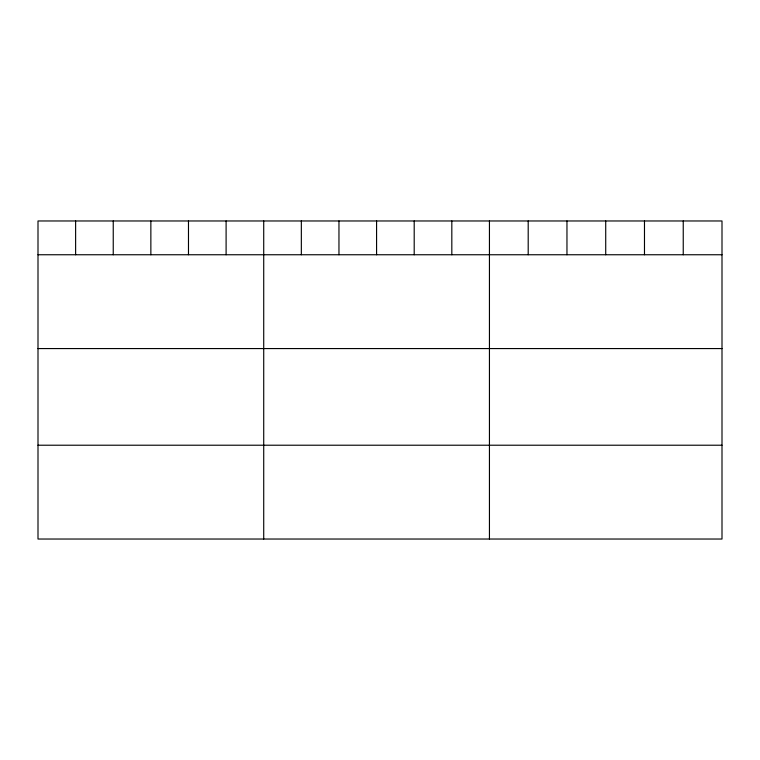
<?xml version="1.0" encoding="UTF-8"?>
<svg xmlns="http://www.w3.org/2000/svg" width="760" height="760" viewBox="0 0 760 760"><rect width="100%" height="100%" fill="white"/><g stroke="black" fill="none" stroke-linecap="round" stroke-linejoin="round"><path stroke-width="1.14" d="M722 254.752L722 539.03L38 539.03L38 220.97L722 220.97L722 254.752L38 254.752M38 348.565L722 348.565M38 445.217L722 445.217M683.24 220.97L683.24 254.752M644.48 220.97L644.48 254.752M605.72 220.97L605.72 254.752M566.96 220.97L566.96 254.752M528.2 220.97L528.2 254.752M489.44 220.97L489.44 539.03M451.82 220.97L451.82 254.752M414.2 220.97L414.2 254.752M376.58 220.97L376.58 254.752M338.96 220.97L338.96 254.752M301.34 220.97L301.34 254.752M263.72 220.97L263.72 539.03M226.1 220.97L226.1 254.752M188.48 220.97L188.48 254.752M150.86 220.97L150.86 254.752M113.24 220.97L113.24 254.752M75.62 220.97L75.62 254.752"/></g></svg>
